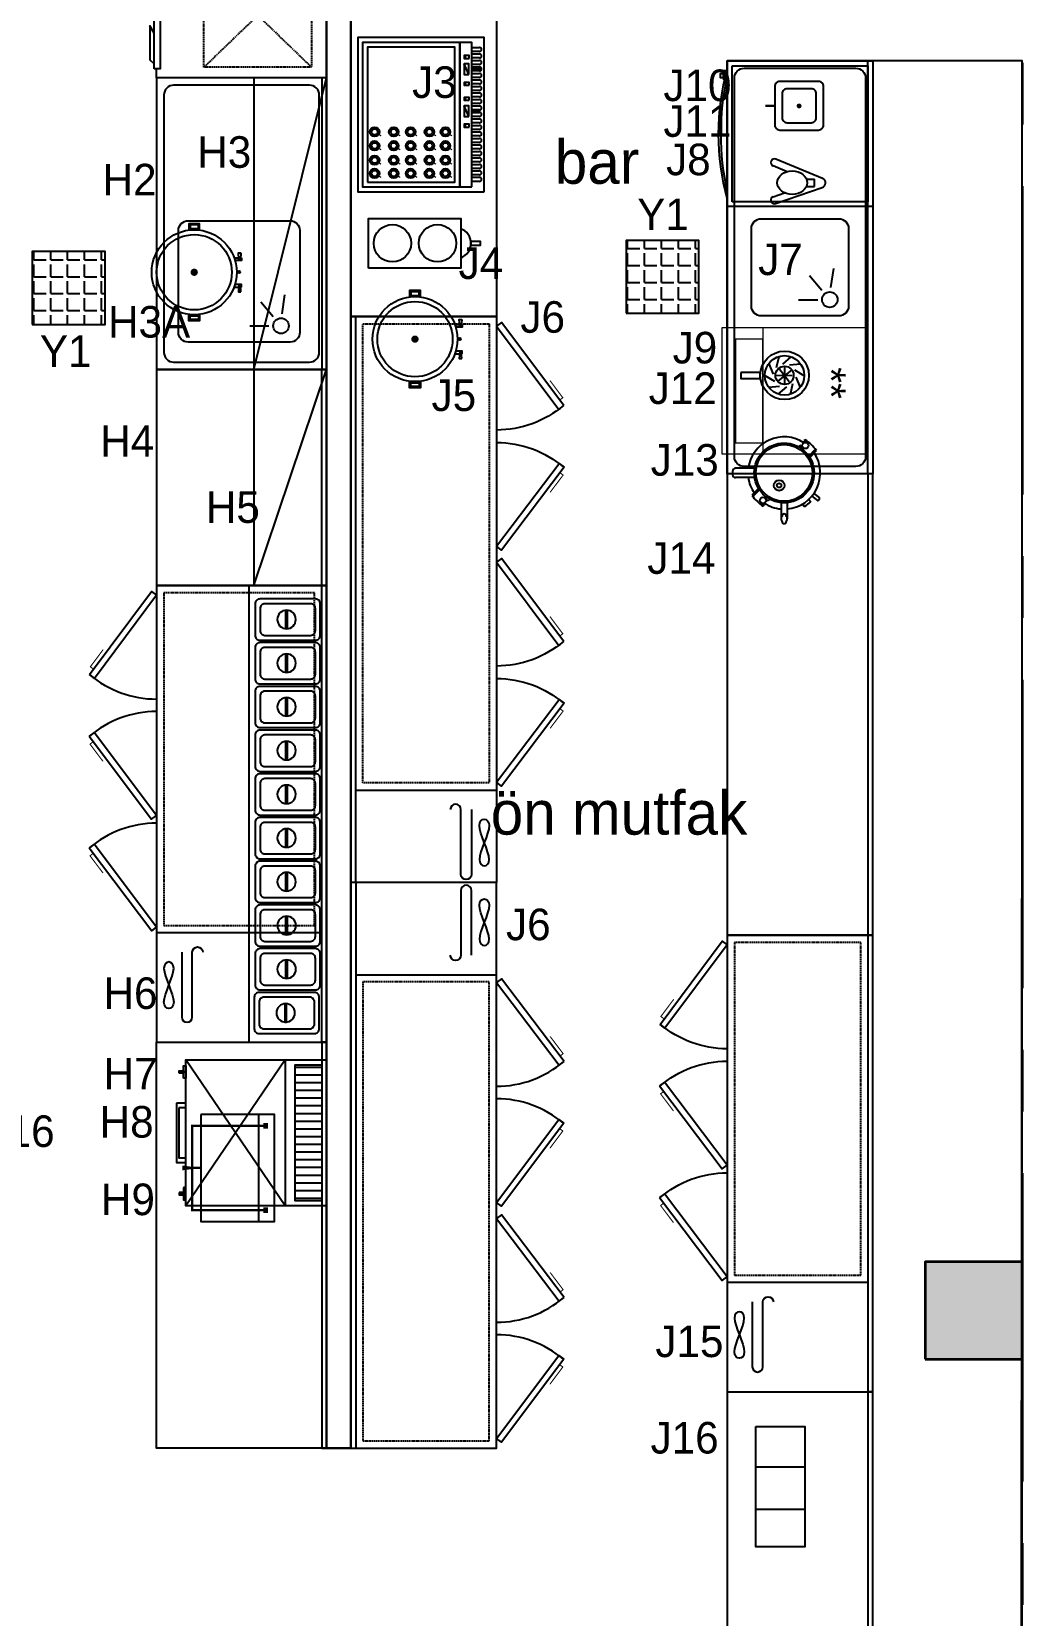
# Model space of a CAD drawing. Header units: millimetres. Extents: x -2729 to 15248, y -12439 to 5292.
# Drawn here: x 3600 to 4008, y -7882 to -7230 of the extents above; entities that cross this region are included whole.
import ezdxf

# ---------------------------------------------------------------- set-up
doc = ezdxf.new("R2010")
doc.units = ezdxf.units.MM
doc.linetypes.add('CENTER', pattern=[50.8, 31.75, -6.35, 6.35, -6.35])
doc.linetypes.add('DASHED', pattern=[0.75, 0.5, -0.25])
for name, color, linetype in [('002 Çizgi', 7, 'Continuous'), ('CIHAZ', 2, 'Continuous'), ('Kıtc-002 Çizgi', 7, 'Continuous'), ('S2000-002 Çizgi', 7, 'Continuous')]:
    doc.layers.add(name, color=color, linetype=linetype)
doc.layers.add('DUVAR', color=7, linetype='Continuous', lineweight=30)
doc.layers.add('kolon_Ном_пера__60', color=7, linetype='Continuous', lineweight=35)
doc.styles.get("Standard").update_dxf_attribs({"font": 'arial.ttf'})
doc.styles.add('TAKSİM', font='GOTHIC.TTF', dxfattribs={"height": 20})

# ---------------------------------------------------------------- blocks, each defined once
blk = doc.blocks.new('A$C5B5611F4')
at = {"layer": 'CIHAZ', "color": 1}
for p, q in [((14.73, 68.47), (14.73, 47.92)), ((24.09, 58.19), (3.98, 58.19))]:
    blk.add_line(p, q, dxfattribs=at)
at = {"layer": 'CIHAZ', "color": 5, "linetype": 'DASHED'}
for p, q in [((19.82, 66.66), (62.62, 22.28)), ((62.62, 66.66), (19.82, 22.28))]:
    blk.add_line(p, q, dxfattribs=at)
at = {"layer": 'CIHAZ', "color": 5}
for points in [[(63.2, 1.82), (10.36, 1.82), (10.36, 4.32), (63.2, 4.32)], [(61.2, 1.82), (48.6, 1.82), (45.6, 0), (59.6, 0)]]:
    blk.add_lwpolyline(points, close=True, dxfattribs=at)
at = {"layer": 'CIHAZ', "color": 1}
blk.add_circle((14.73, 58.19), 7.76, dxfattribs=at)
at = {"layer": 'S2000-002 Çizgi', "linetype": 'DASHED'}
for p, q in [((19.82, 66.66), (62.62, 66.66)), ((62.62, 66.66), (62.62, 22.28)), ((19.82, 22.28), (19.82, 48.05)), ((62.62, 22.28), (19.82, 22.28))]:
    blk.add_line(p, q, dxfattribs=at)
at = {"layer": 'S2000-002 Çizgi'}
blk.add_lwpolyline([(10.36, 2.81), (0, 2.81), (0, 72.81), (67, 72.81), (67, 2.81), (63.2, 2.81)], dxfattribs=at)
at = {"layer": 'S2000-002 Çizgi', "linetype": 'DASHED'}
for centre, radius, start, end in [((11.6, 71.22), 9.4, 291.20794, 330.95663), ((11, 43.02), 10.16, 29.6907, 66.77515)]:
    blk.add_arc(centre, radius, start, end, dxfattribs=at)
blk = doc.blocks.new('A$C01E77913')
at = {"layer": 'S2000-002 Çizgi'}
for points in [[(2, 26.8), (15, 26.8, -0.414214), (17, 24.8), (17, 2, -0.414214), (15, 0), (2, 0, -0.414214), (0, 2), (0, 24.8, -0.414214)], [(4, 24.8), (13, 24.8, -0.414214), (15, 22.8), (15, 4, -0.414214), (13, 2), (4, 2, -0.414214), (2, 4), (2, 22.8, -0.414214)]]:
    blk.add_lwpolyline(points, format="xyb", close=True, dxfattribs=at)
blk.add_lwpolyline([(4.71, 14.27), (12.21, 14.27), (12.21, 13.52), (4.71, 13.52)], close=True, dxfattribs=at)
blk.add_circle((8.46, 13.87), 3.82, dxfattribs=at)
blk = doc.blocks.new('188-70-M')
at = {"layer": '002 Çizgi', "color": 7}
blk.add_line((47.58, -126.01), (47.58, 61.99), dxfattribs=at)
for points in [[(-48.08, 25.3), (-22.47, 59.53), (-20.42, 57.99), (-46.03, 23.76)], [(-20.42, -126.01), (49.58, -126.01), (49.58, 61.99), (-20.42, 61.99)], [(17.58, 61.99), (17.58, -126.02), (49.58, -126.02), (49.58, 61.99)], [(-48.23, -0.07), (-22.46, -34.18), (-20.42, -32.64), (-46.19, 1.48)], [(-48.23, -46.05), (-22.46, -80.16), (-20.42, -78.61), (-46.19, -44.5)], [(-17.39, -109.57), (-17.22, -108.11), (-16.77, -106.41), (-16.12, -104.55), (-15.39, -102.6), (-14.65, -100.65), (-14.01, -98.79), (-13.56, -97.09), (-13.39, -95.63), (-13.56, -94.48), (-14.01, -93.67), (-14.65, -93.18), (-15.39, -93.01), (-16.12, -93.18), (-16.77, -93.67), (-17.22, -94.48), (-17.39, -95.63), (-17.22, -97.09), (-16.77, -98.79), (-16.12, -100.65), (-15.39, -102.6), (-14.65, -104.55), (-14.01, -106.41), (-13.56, -108.11), (-13.39, -109.57), (-13.56, -110.72), (-14.01, -111.53), (-14.65, -112.02), (-15.39, -112.19), (-16.12, -112.02), (-16.77, -111.53), (-17.22, -110.72)]]:
    blk.add_lwpolyline(points, close=True, dxfattribs=at)
at = {"layer": '002 Çizgi', "color": 7, "linetype": 'DASHED'}
blk.add_lwpolyline([(44.58, -78.01), (44.58, 58.99), (-17.42, 58.99), (-17.42, -78.01)], close=True, dxfattribs=at)
at = {"layer": '002 Çizgi', "color": 7, "const_width": 0.428}
for points in [[(-46.4, 27.55), (-47.72, 28.54), (-43.49, 34.19), (-42.41, 35.64)], [(-46.54, -2.32), (-47.86, -3.31), (-43.6, -8.95), (-42.51, -10.39)], [(-46.54, -48.29), (-47.86, -49.29), (-43.6, -54.92), (-42.51, -56.37)]]:
    blk.add_lwpolyline(points, dxfattribs=at)
at = {"layer": '002 Çizgi', "color": 7}
blk.add_lwpolyline([(47.58, -81.01), (-20.42, -81.01)], dxfattribs=at)
for points in [[(-10.08, -89.01), (-10.08, -115.68, 1), (-5.74, -115.68)], [(-5.74, -115.68), (-5.74, -89.01, -1), (-1.39, -89.01)]]:
    blk.add_lwpolyline(points, format="xyb", dxfattribs=at)
for centre, start, end in [((-20.42, 57.99), 229.75503, 270), ((-20.42, -32.64), 90, 130.50921), ((-20.42, -78.61), 90, 130.50921)]:
    blk.add_arc(centre, 42.75, start, end, dxfattribs=at)
at = {"layer": '002 Çizgi', "color": 7, "xscale": -1, "rotation": 90}
for p in [(46.98, 56.48), (46.98, 38.48), (46.98, 20.48), (46.98, 2.48), (46.98, -15.52), (46.98, -33.52), (46.98, -51.52), (46.98, -69.52), (46.98, -87.52), (46.59, -105.52)]:
    blk.add_blockref('A$C01E77913', p, dxfattribs=at)
blk = doc.blocks.new('A$C6C8705A0')
at = {"layer": 'S2000-002 Çizgi'}
for p, q in [((47.94, 21.63), (42.93, 27.73)), ((47.94, 21.63), (42.93, 27.73)), ((51.75, 22.86), (52.86, 30.68)), ((51.75, 22.86), (52.86, 30.68)), ((46.27, 17.73), (38.38, 17.73)), ((46.27, 17.73), (38.38, 17.73))]:
    blk.add_line(p, q, dxfattribs=at)
for points in [[(0, 120), (0, 0), (70, 0), (70, 120)], [(0, 120), (0, 0), (70, 0), (70, 120)], [(68, 120), (68, 0), (70, 0), (70, 120)], [(68, 120), (68, 0), (70, 0), (70, 120)]]:
    blk.add_lwpolyline(points, close=True, dxfattribs=at)
for points in [[(3, 113), (3, 7, 0.414214), (7, 3), (63, 3, 0.414214), (67, 7), (67, 113, 0.414214), (63, 117), (7, 117, 0.414214)], [(3, 113), (3, 7, 0.414214), (7, 3), (63, 3, 0.414214), (67, 7), (67, 113, 0.414214), (63, 117), (7, 117, 0.414214)], [(8.98, 15.21), (8.98, 57.21, -0.414214), (12.98, 61.21), (54.98, 61.21, -0.414214), (58.98, 57.21), (58.98, 15.21, -0.414214), (54.98, 11.21), (12.98, 11.21, -0.414214)], [(8.98, 15.21), (8.98, 57.21, -0.414214), (12.98, 61.21), (54.98, 61.21, -0.414214), (58.98, 57.21), (58.98, 15.21, -0.414214), (54.98, 11.21), (12.98, 11.21, -0.414214)]]:
    blk.add_lwpolyline(points, format="xyb", close=True, dxfattribs=at)
blk.add_circle((51.24, 17.92), 3.19, dxfattribs=at)
blk.add_circle((51.24, 17.92), 3.19, dxfattribs=at)
blk = doc.blocks.new('A$C552B0E51')
at = {"layer": 'Kıtc-002 Çizgi'}
h = blk.add_hatch(dxfattribs=at)
h.set_pattern_fill('ANSI31', color=256, angle=45, style=0)
h.set_pattern_definition([(90, (-2780.067, -8355.0508), (-3.175, 7e-16), [])])
h.paths.add_polyline_path([(58, 48.81), (58, 59.81), (2, 59.81), (2, 48.81)])
for p, q in [((60, 44.81), (0, 3.81)), ((0, 44.81), (60, 3.81))]:
    blk.add_line(p, q, dxfattribs=at)
for points in [[(0, 61.81), (60, 61.81), (60, 3.81), (0, 3.81)], [(2, 59.81), (58, 59.81), (58, 48.81), (2, 48.81)], [(0, 44.81), (60, 44.81), (60, 3.81), (0, 3.81)], [(7.47, 2.81), (2.47, 2.81), (2.47, 3.81), (7.47, 3.81)], [(5.47, 1.14), (4.47, 1.14), (4.47, 2.81), (5.47, 2.81)], [(17.75, 0), (42.25, 0), (42.25, 3.81), (17.75, 3.81)], [(19.75, 1), (40.25, 1), (40.25, 3.81), (19.75, 3.81)], [(52.53, 2.81), (57.53, 2.81), (57.53, 3.81), (52.53, 3.81)], [(54.53, 1.14), (55.53, 1.14), (55.53, 2.81), (54.53, 2.81)]]:
    blk.add_lwpolyline(points, close=True, dxfattribs=at)
for points in [[(4.97, 2.81), (4.97, 1.14)], [(55.03, 2.81), (55.03, 1.14)]]:
    blk.add_lwpolyline(points, dxfattribs=at)
blk = doc.blocks.new('A$C664B4501')
at = {"layer": 'S2000-002 Çizgi'}
for p, q in [((31.04, 6.26), (35.37, 8.18)), ((48.29, 6.26), (52.62, 8.18))]:
    blk.add_line(p, q, dxfattribs=at)
for points in [[(0, 0), (63.5, 0), (63.5, 52), (0, 52)], [(2, 10), (61.5, 10), (61.5, 50), (2, 50)], [(4, 48), (4, 12), (59.5, 12), (59.5, 48)], [(2, 5), (61.5, 5), (61.5, 10), (2, 10)], [(26.58, 6.14), (27.76, 6.14), (27.76, 8.24), (26.58, 8.24)], [(31.04, 6.26), (35.37, 6.26), (35.37, 8.18), (31.04, 8.18)], [(37.66, 6.14), (38.83, 6.14), (38.83, 8.24), (37.66, 8.24)], [(43.83, 6.14), (45.01, 6.14), (45.01, 8.24), (43.83, 8.24)], [(48.29, 6.26), (52.62, 6.26), (52.62, 8.18), (48.29, 8.18)], [(54.91, 6.14), (56.08, 6.14), (56.08, 8.24), (54.91, 8.24)]]:
    blk.add_lwpolyline(points, close=True, dxfattribs=at)
for points, const_width in [([(6.48, 43.33), (5.89, 42.38)], 0.5), ([(11.92, 43.33), (11.34, 42.38)], 0.5), ([(17.86, 43.33), (17.28, 42.38)], 0.5), ([(23.59, 43.33), (23.01, 42.38)], 0.5), ([(6.48, 35.43), (5.89, 34.49)], 0.5), ([(11.92, 35.43), (11.34, 34.49)], 0.5), ([(17.86, 35.43), (17.28, 34.49)], 0.5), ([(23.59, 35.43), (23.01, 34.49)], 0.5), ([(6.48, 28.51), (5.89, 27.56)], 0.5), ([(11.92, 28.51), (11.34, 27.56)], 0.5), ([(17.86, 28.51), (17.28, 27.56)], 0.5), ([(23.59, 28.51), (23.01, 27.56)], 0.5), ([(6.48, 20.73), (5.89, 19.78)], 0.5), ([(11.92, 20.73), (11.34, 19.78)], 0.5), ([(17.86, 20.73), (17.28, 19.78)], 0.5), ([(23.59, 20.73), (23.01, 19.78)], 0.5), ([(6.48, 14.14), (5.89, 13.19)], 0.5), ([(11.92, 14.14), (11.34, 13.19)], 0.5), ([(17.86, 14.14), (17.28, 13.19)], 0.5), ([(23.59, 14.14), (23.01, 13.19)], 0.5), ([(26.58, 7.5), (27.76, 7.5)], 0.5), ([(37.66, 7.5), (38.83, 7.5)], 0.5), ([(43.83, 7.5), (45.01, 7.5)], 0.5), ([(54.91, 7.5), (56.08, 7.5)], 0.5), ([(33.23, 5), (33.23, 1.5)], 1), ([(50.48, 5), (50.48, 1.5)], 1)]:
    blk.add_lwpolyline(points, dxfattribs=dict(at, const_width=const_width))
for points in [[(4.26, 1.85), (4.26, 5)], [(5.93, 5), (5.93, 1.85)], [(6.93, 1.85), (6.93, 5)], [(8.61, 5), (8.61, 1.85)], [(9.61, 1.85), (9.61, 5)], [(11.28, 5), (11.28, 1.85)], [(12.28, 1.85), (12.28, 5)], [(13.96, 5), (13.96, 1.85)], [(14.96, 1.85), (14.96, 5)], [(16.63, 5), (16.63, 1.85)], [(17.63, 1.85), (17.63, 5)], [(19.31, 5), (19.31, 1.85)], [(20.31, 1.85), (20.31, 5)], [(21.98, 5), (21.98, 1.85)], [(22.98, 1.85), (22.98, 5)], [(24.66, 5), (24.66, 1.85)], [(25.66, 1.85), (25.66, 5)], [(27.33, 5), (27.33, 1.85)], [(28.33, 1.85), (28.33, 5)], [(30.01, 5), (30.01, 1.85)], [(31.01, 1.85), (31.01, 5)], [(32.68, 5), (32.68, 1.85)], [(33.68, 1.85), (33.68, 5)], [(35.36, 5), (35.36, 1.85)], [(36.36, 1.85), (36.36, 5)], [(38.03, 5), (38.03, 1.85)], [(39.03, 1.85), (39.03, 5)], [(40.71, 5), (40.71, 1.85)], [(41.71, 1.85), (41.71, 5)], [(43.38, 5), (43.38, 1.85)], [(44.38, 1.85), (44.38, 5)], [(46.06, 5), (46.06, 1.85)], [(47.06, 1.85), (47.06, 5)], [(48.73, 5), (48.73, 1.85)], [(49.73, 1.85), (49.73, 5)], [(51.4, 5), (51.4, 1.85)], [(52.4, 1.85), (52.4, 5)], [(54.08, 5), (54.08, 1.85)], [(55.08, 1.85), (55.08, 5)], [(56.75, 5), (56.75, 1.85)], [(57.75, 1.85), (57.75, 5)], [(59.43, 5), (59.43, 1.85)]]:
    blk.add_lwpolyline(points, dxfattribs=at)
for centre, radius in [((7.54, 45.07), 1.98), ((7.54, 45.07), 1.24), ((12.99, 45.07), 1.98), ((12.99, 45.07), 1.24), ((18.93, 45.07), 1.98), ((18.93, 45.07), 1.24), ((24.66, 45.07), 1.98), ((24.66, 45.07), 1.24), ((7.54, 37.17), 1.98), ((12.99, 37.17), 1.98), ((18.93, 37.17), 1.98), ((24.66, 37.17), 1.98), ((7.54, 37.17), 1.24), ((12.99, 37.17), 1.24), ((18.93, 37.17), 1.24), ((24.66, 37.17), 1.24), ((7.54, 30.25), 1.98), ((7.54, 30.25), 1.24), ((12.99, 30.25), 1.98), ((12.99, 30.25), 1.24), ((18.93, 30.25), 1.98), ((18.93, 30.25), 1.24), ((24.66, 30.25), 1.98), ((24.66, 30.25), 1.24), ((7.54, 22.47), 1.98), ((7.54, 22.47), 1.24), ((12.99, 22.47), 1.98), ((12.99, 22.47), 1.24), ((18.93, 22.47), 1.98), ((18.93, 22.47), 1.24), ((24.66, 22.47), 1.98), ((24.66, 22.47), 1.24), ((7.54, 15.88), 1.98), ((7.54, 15.88), 1.24), ((12.99, 15.88), 1.98), ((12.99, 15.88), 1.24), ((18.93, 15.88), 1.98), ((18.93, 15.88), 1.24), ((24.66, 15.88), 1.98), ((24.66, 15.88), 1.24)]:
    blk.add_circle(centre, radius, dxfattribs=at)
for centre in [(5.1, 1.85), (7.77, 1.85), (10.45, 1.85), (13.12, 1.85), (15.8, 1.85), (18.47, 1.85), (21.14, 1.85), (23.82, 1.85), (26.49, 1.85), (29.17, 1.85), (31.84, 1.85), (34.52, 1.85), (37.19, 1.85), (39.87, 1.85), (42.54, 1.85), (45.22, 1.85), (47.89, 1.85), (50.57, 1.85), (53.24, 1.85), (55.92, 1.85), (58.59, 1.85)]:
    blk.add_arc(centre, 0.837, 180, 0, dxfattribs=at)
blk = doc.blocks.new('A$C6F4067D4')
at = {"layer": 'S2000-002 Çizgi'}
blk.add_line((2, 233), (2, 0), dxfattribs=at)
for points in [[(60, 233), (0, 233), (0, 0), (60, 0)], [(56.97, 223.56), (56.8, 222.1), (56.35, 220.4), (55.71, 218.54), (54.97, 216.59), (54.24, 214.64), (53.6, 212.78), (53.14, 211.07), (52.97, 209.62), (53.14, 208.47), (53.6, 207.66), (54.24, 207.17), (54.97, 207), (55.71, 207.17), (56.35, 207.66), (56.8, 208.47), (56.97, 209.62), (56.8, 211.07), (56.35, 212.78), (55.71, 214.64), (54.97, 216.59), (54.24, 218.54), (53.6, 220.4), (53.14, 222.1), (52.97, 223.56), (53.14, 224.7), (53.6, 225.52), (54.24, 226.01), (54.97, 226.17), (55.71, 226.01), (56.35, 225.52), (56.8, 224.7)], [(87.82, 159.23), (62.05, 193.34), (60, 191.8), (85.77, 157.69)], [(87.67, 133.87), (62.05, 99.64), (60, 101.17), (85.61, 135.4)], [(87.82, 62.06), (62.05, 96.17), (60, 94.62), (85.77, 60.51)], [(87.67, 36.69), (62.05, 2.46), (60, 4), (85.61, 38.23)]]:
    blk.add_lwpolyline(points, close=True, dxfattribs=at)
for points in [[(45.32, 229.67), (45.32, 203, -1), (40.97, 203)], [(49.66, 203), (49.66, 229.67, 1), (45.32, 229.67)]]:
    blk.add_lwpolyline(points, format="xyb", dxfattribs=at)
blk.add_lwpolyline([(2, 195), (60, 195)], dxfattribs=at)
at = {"layer": 'S2000-002 Çizgi', "linetype": 'DASHED'}
blk.add_lwpolyline([(5, 192), (5, 3), (57, 3), (57, 192)], close=True, dxfattribs=at)
at = {"layer": 'S2000-002 Çizgi', "const_width": 0.428}
for points in [[(86.12, 161.48), (87.44, 162.47), (83.18, 168.11), (82.09, 169.55)], [(85.98, 131.61), (87.3, 130.62), (83.07, 124.97), (81.99, 123.52)], [(86.12, 64.3), (87.44, 65.3), (83.18, 70.93), (82.09, 72.38)], [(85.98, 34.44), (87.3, 33.45), (83.07, 27.79), (81.99, 26.35)]]:
    blk.add_lwpolyline(points, dxfattribs=at)
at = {"layer": 'S2000-002 Çizgi'}
for centre, start, end in [((60, 191.8), 270, 310.50921), ((60, 101.17), 49.75503, 90), ((60, 94.62), 270, 310.50921), ((60, 4), 49.75503, 90)]:
    blk.add_arc(centre, 42.75, start, end, dxfattribs=at)
blk = doc.blocks.new('A$C67BA2794')
at = {"layer": 'S2000-002 Çizgi'}
blk.add_lwpolyline([(0, 7.57), (44, 7.57), (44, 38.03), (0, 38.03)], close=True, dxfattribs=at)
for points, const_width in [([(3.46, 34.35), (5.8, 34.35)], 2), ([(4.63, 34.03), (4.63, 4.11), (22, 4.11)], 1), ([(39.37, 34.03), (39.37, 4.11), (22, 4.11)], 1), ([(40.54, 34.35), (38.2, 34.35)], 2)]:
    blk.add_lwpolyline(points, dxfattribs=dict(at, const_width=const_width))
blk.add_lwpolyline([(44, 31.48), (0, 31.48)], dxfattribs=at)
blk.add_lwpolyline([(21.94, 7.48, 1, 1, 0), (21.94, 3.72, 1, 2, 0), (21.94, 0, 2, 2, 0)], format="xyseb", dxfattribs=at)
blk = doc.blocks.new('A$C199769C9')
at = {"layer": 'S2000-002 Çizgi'}
for points in [[(2.48, 17.25), (0, 17.25), (0, 21.67), (2.48, 21.67)], [(1.98, 17.75), (0.5, 17.75), (0.5, 21.17), (1.98, 21.17)], [(37.48, 17.25), (39.96, 17.25), (39.96, 21.67), (37.48, 21.67)], [(37.98, 17.75), (39.46, 17.75), (39.46, 21.17), (37.98, 21.17)], [(11.95, 0.2), (14.61, 0.41), (14.61, 1.04), (11.95, 1.25)], [(28.01, 0.2), (25.35, 0.41), (25.35, 1.04), (28.01, 1.25)]]:
    blk.add_lwpolyline(points, close=True, dxfattribs=at)
at = {"layer": 'S2000-002 Çizgi', "const_width": 1.5}
blk.add_lwpolyline([(19.23, 19.46, 1), (20.73, 19.46, 1)], format="xyb", close=True, dxfattribs=at)
at = {"layer": 'S2000-002 Çizgi'}
for points in [[(13.88, 3.06), (13.88, 1.09)], [(13.88, 0), (14.97, 0), (14.97, 2.69)], [(13.88, 0.35), (13.88, 0)], [(20.03, 1.45), (20.03, 1.96)], [(25.96, 0), (24.87, 0), (24.87, 2.66)], [(25.96, 3.01), (25.96, 1.08)], [(25.96, 0.36), (25.96, 0)]]:
    blk.add_lwpolyline(points, dxfattribs=at)
for centre, radius in [((19.98, 19.46), 17.5), ((19.98, 19.46), 15.5), ((20.09, 0.98), 0.469)]:
    blk.add_circle(centre, radius, dxfattribs=at)
blk = doc.blocks.new('A$C3DDB3116')
at = {"layer": 'S2000-002 Çizgi'}
blk.add_lwpolyline([(0, 45.94), (20.5, 45.94), (20.5, 7.94), (0, 7.94), (0, 45.94)], dxfattribs=at)
blk.add_lwpolyline([(9.32, 3.72), (11.18, 3.72), (11.18, 0), (9.32, 0)], close=True, dxfattribs=at)
for centre in [(10.25, 36.07), (10.25, 17.5)]:
    blk.add_circle(centre, 7.7, dxfattribs=at)
blk.add_arc((10.25, 10.08), 6.37, 199.63449, 340.36551, dxfattribs=at)
blk = doc.blocks.new('A$C47F05373')
at = {"layer": 'S2000-002 Çizgi'}
blk.add_line((0, 85.82), (188, 85.82), dxfattribs=at)
for points in [[(0, 27.82), (0, 87.82), (188, 87.82), (188, 27.82)], [(16.44, 30.84), (17.9, 31.01), (19.6, 31.47), (21.46, 32.11), (23.41, 32.84), (25.36, 33.58), (27.22, 34.22), (28.93, 34.67), (30.38, 34.85), (31.53, 34.67), (32.34, 34.22), (32.83, 33.58), (33, 32.84), (32.83, 32.11), (32.34, 31.47), (31.53, 31.01), (30.38, 30.84), (28.93, 31.01), (27.22, 31.47), (25.36, 32.11), (23.41, 32.84), (21.46, 33.58), (19.6, 34.22), (17.9, 34.67), (16.44, 34.85), (15.3, 34.67), (14.48, 34.22), (13.99, 33.58), (13.83, 32.84), (13.99, 32.11), (14.48, 31.47), (15.3, 31.01)], [(79.96, 0), (45.85, 25.77), (47.4, 27.82), (81.51, 2.05)], [(125.94, 0), (91.83, 25.77), (93.38, 27.82), (127.49, 2.05)], [(151.31, 0.15), (185.54, 25.76), (184, 27.82), (149.77, 2.2)]]:
    blk.add_lwpolyline(points, close=True, dxfattribs=at)
blk.add_lwpolyline([(45, 85.82), (45, 27.82)], dxfattribs=at)
at = {"layer": 'S2000-002 Çizgi', "linetype": 'DASHED'}
blk.add_lwpolyline([(48, 82.82), (185, 82.82), (185, 30.82), (48, 30.82)], close=True, dxfattribs=at)
at = {"layer": 'S2000-002 Çizgi'}
for points in [[(10.33, 42.5), (37, 42.5, 1), (37, 46.84)], [(37, 38.15), (10.33, 38.15, -1), (10.33, 42.5)]]:
    blk.add_lwpolyline(points, format="xyb", dxfattribs=at)
at = {"layer": 'S2000-002 Çizgi', "const_width": 0.428}
for points in [[(77.72, 1.7), (76.72, 0.38), (71.09, 4.63), (69.64, 5.72)], [(123.7, 1.7), (122.7, 0.38), (117.07, 4.63), (115.62, 5.72)], [(153.56, 1.84), (154.55, 0.51), (160.21, 4.74), (161.65, 5.83)]]:
    blk.add_lwpolyline(points, dxfattribs=at)
at = {"layer": 'S2000-002 Çizgi'}
for centre, start, end in [((47.4, 27.82), 319.49079, 0), ((93.38, 27.82), 319.49079, 0), ((184, 27.82), 180, 220.24497)]:
    blk.add_arc(centre, 42.75, start, end, dxfattribs=at)
blk = doc.blocks.new('A$C14D126DE')
at = {"layer": 'S2000-002 Çizgi'}
for points in [[(3.67, 0), (3.67, 60), (63.67, 60), (63.67, 0)], [(2.21, 53.17), (2.21, 54.63), (0.75, 54.63), (0.75, 53.17)]]:
    blk.add_lwpolyline(points, close=True, dxfattribs=at)
for points in [[(3.32, 55.85), (2.21, 55.85), (2.21, 52.2)], [(3.18, 52.2), (3.67, 52.2), (3.67, 55.85)]]:
    blk.add_lwpolyline(points, dxfattribs=at)
at = {"layer": 'S2000-002 Çizgi', "linetype": 'DASHED', "ltscale": 0.5}
blk.add_lwpolyline([(5.67, 2), (5.67, 58), (61.67, 58), (61.67, 2)], close=True, dxfattribs=at)
at = {"layer": 'S2000-002 Çizgi'}
for centre, radius, start, end in [((100.61, 29.9), 100.61, 164.49408, 195.50592), ((109.49, 29.9), 108.49, 167.28187, 192.71813)]:
    blk.add_arc(centre, radius, start, end, dxfattribs=at)
blk = doc.blocks.new('A$C0D0247C1')
at = {"layer": 'S2000-002 Çizgi'}
for points in [[(2, 0), (18, 0, 0.414214), (20, 2), (20, 18, 0.414214), (18, 20), (2, 20, 0.414214), (0, 18), (0, 2, 0.414214)], [(5, 3), (15, 3, 0.414214), (17, 5), (17, 15, 0.414214), (15, 17), (5, 17, 0.414214), (3, 15), (3, 5, 0.414214)]]:
    blk.add_lwpolyline(points, format="xyb", close=True, dxfattribs=at)
at = {"layer": 'S2000-002 Çizgi', "const_width": 1}
blk.add_lwpolyline([(9.53, 10.08, 1), (10.53, 10.08, 1)], format="xyb", close=True, dxfattribs=at)
blk.add_lwpolyline([(20, 10), (23.95, 10)], dxfattribs=at)
blk = doc.blocks.new('A$C2B7B2AEF')
at = {"layer": 'S2000-002 Çizgi'}
for p, q in [((7.9, 31.47), (5.08, 34.17)), ((8.46, 31.82), (5.61, 34.55)), ((23.37, 33.48), (25.12, 35.78)), ((24.38, 32.7), (26.14, 35)), ((26.08, 35.45), (25.57, 35.84)), ((1.55, 29.58), (1.18, 29.93)), ((2.47, 30.71), (1.55, 29.58)), ((4.41, 29.07), (3.39, 27.82)), ((4.03, 27.2), (3.39, 27.82)), ((25.71, 31.44), (26.74, 32.22)), ((27.63, 28.89), (28.66, 29.66)), ((27.09, 22.56), (33.71, 22.56)), ((27.09, 20), (33.71, 20)), ((25.27, 13.5), (26.29, 14.75)), ((25.64, 15.37), (26.29, 14.75)), ((12.92, 9.11), (12.92, 1.28)), ((16.76, 9.11), (16.76, 1.28)), ((21.22, 10.74), (24.06, 8.02)), ((21.77, 11.1), (24.59, 8.4)), ((27.21, 11.86), (28.13, 12.99)), ((28.13, 12.99), (28.49, 12.64)), ((14.2, 0), (15.48, 0))]:
    blk.add_line(p, q, dxfattribs=at)
for centre, radius in [((14.84, 21.28), 12.32), ((14.84, 21.28), 11.68), ((3.55, 30.01), 1.28), ((19.97, 19.22), 2.18), ((19.97, 19.22), 0.896), ((26.13, 12.56), 1.28)]:
    blk.add_circle(centre, radius, dxfattribs=at)
for centre, radius, start, end in [((14.84, 21.28), 16.16, 124.81827, 147.66064), ((14.84, 21.28), 14.88, 4.93477, 123.82077), ((25.38, 35.58), 0.32, 52.56997, 142.56997), ((25.89, 35.19), 0.32, 322.56997, 52.56997), ((14.84, 21.28), 14.88, 146.72763, 262.58633), ((14.84, 21.28), 16.16, 31.21037, 42.57469), ((14.84, 21.28), 14.88, 326.72763, 355.06523), ((32.34, 21.28), 0.64, 129.41842, 230.58158), ((34.23, 18.98), 3.62, 98.2247, 129.41842), ((34.23, 23.58), 3.62, 230.58158, 261.7753), ((33.19, 18.98), 3.62, 50.58158, 81.7753), ((33.19, 23.58), 3.62, 278.2247, 309.41842), ((35.08, 21.28), 0.64, 309.41842, 50.58158), ((14.84, 21.28), 14.88, 277.41367, 303.82077), ((14.84, 21.28), 16.16, 304.81827, 327.66064), ((14.2, 1.28), 1.28, 180, 270), ((15.48, 1.28), 1.28, 270, 0)]:
    blk.add_arc(centre, radius, start, end, dxfattribs=at)
blk = doc.blocks.new('A$C4AF1199D')
at = {"layer": 'S2000-002 Çizgi'}
for points in [[(10.19, 26.12), (7.81, 22.18)], [(2.4, 20.6), (5.42, 17.12)], [(5.4, 24.63), (5.79, 20.04)], [(12.59, 19.94), (7.13, 15.7)], [(7.66, 20.97), (12.41, 15.17)], [(10.18, 21.16), (10, 14.25)], [(14.95, 24.51), (10.7, 22.72)], [(17.85, 20.42), (13.36, 21.46)], [(2.34, 15.58), (6.83, 14.54)], [(5.24, 11.49), (9.49, 13.28)], [(6.25, 18), (13.75, 18)], [(10, 9.88), (12.38, 13.82)], [(14.79, 11.37), (14.4, 15.96)], [(17.79, 15.4), (14.77, 18.88)]]:
    blk.add_lwpolyline(points, dxfattribs=at)
blk.add_lwpolyline([(8.75, 0), (11.25, 0), (11.25, 8), (8.75, 8)], close=True, dxfattribs=at)
for radius in [10, 8.12, 3.75]:
    blk.add_circle((10, 18), radius, dxfattribs=at)
blk = doc.blocks.new('A$C7D36761A')
at = {"layer": 'S2000-002 Çizgi'}
for points in [[(0, 20.47), (6.62, 1.21, 0.691141), (10.36, 1.1), (18.29, 20.3)], [(2.84, 21.45), (4.45, 16.75, 0.691141)]]:
    blk.add_lwpolyline(points, format="xyb", dxfattribs=at)
for points in [[(13.14, 15.69), (15.51, 21.45)], [(7.07, 7.73), (7.07, 4.38)], [(10.07, 7.71), (10.07, 4.38)], [(7.07, 4.38), (10.07, 4.38)]]:
    blk.add_lwpolyline(points, dxfattribs=at)
for centre, start, end in [((1.42, 20.96), 18.97681, 198.97681), ((16.9, 20.88), 337.5765, 157.5765)]:
    blk.add_arc(centre, 1.5, start, end, dxfattribs=at)
blk.add_ellipse((8.6, 13.59), major_axis=(0, -6.18), ratio=0.781319, dxfattribs=at)
blk = doc.blocks.new('A$C34155D76')
at = {"layer": 'Kıtc-002 Çizgi', "lineweight": 13}
for points in [[(0, 51.92), (0, 0), (60, 0), (60, 51.92)], [(5.64, 47.33), (5.64, 4.59), (16.91, 4.59), (16.91, 47.33)]]:
    blk.add_lwpolyline(points, close=True, dxfattribs=at)
blk.add_lwpolyline([(16.91, 51.92), (16.91, 0)], dxfattribs=at)
blk.add_text('**', height=12, rotation=270, dxfattribs=at).set_placement((39.01, 35.73))

msp = doc.modelspace()

# ---------------------------------------------------------------- hatches: boundary and pattern name
h = msp.add_hatch()
h.set_pattern_fill('ANGLE', color=256)
h.set_pattern_definition([(0, (-4313.305, -10057.26), (0, 6.985), [5.08, -1.905]), (90, (-4313.305, -10057.26), (-6.985, 4e-16), [5.08, -1.905])])
h.paths.add_polyline_path([(3874.551, -7315.779), (3844.551, -7315.779), (3844.551, -7345.779), (3874.551, -7345.779)])
h = msp.add_hatch()
h.set_pattern_fill('ANGLE', color=256)
h.set_pattern_definition([(0, (-4557.889, -10061.8524), (0, 6.985), [5.08, -1.905]), (90, (-4557.889, -10061.8524), (-6.985, 4e-16), [5.08, -1.905])])
h.paths.add_polyline_path([(3629.967, -7320.372), (3599.967, -7320.372), (3599.967, -7350.372), (3629.967, -7350.372)])
msp.add_hatch(color=7).paths.add_polyline_path([(3967.767, -7776.377), (4007.767, -7776.377), (4007.767, -7736.377), (3967.767, -7736.377)])

# ---------------------------------------------------------------- linework, layer by layer
at = {"color": 183, "linetype": 'CENTER', "lineweight": 30, "ltscale": 4}
msp.add_line((4007.804, -9046.038), (4007.804, -5866.566), dxfattribs=at)
for p, q in [((3691.221, -7368.871), (3721.221, -7248.871)), ((3691.221, -7457.882), (3721.221, -7368.871)), ((4007.35, -8052.855), (4007.767, -7483.249))]:
    msp.add_line(p, q)
for points in [[(3791.217, -7347.105), (3731.216, -7347.105), (3731.221, -7181.871), (3791.223, -7181.871)], [(3886.227, -8052.855), (4007.767, -8052.855), (4007.767, -7241.871), (3886.227, -7241.871)], [(3691.221, -7368.871), (3721.221, -7368.871), (3721.221, -7248.871), (3691.221, -7248.871)], [(3844.551, -7345.779), (3874.551, -7345.779), (3874.551, -7315.779), (3844.551, -7315.779)], [(3599.967, -7350.372), (3629.967, -7350.372), (3629.967, -7320.372), (3599.967, -7320.372)], [(3651.201, -7457.882), (3721.221, -7457.882), (3721.221, -7368.871), (3651.201, -7368.871)], [(3691.221, -7457.882), (3721.221, -7457.882), (3721.221, -7368.871), (3691.221, -7368.871)], [(3719.221, -7368.871), (3721.221, -7368.871), (3721.221, -7457.882), (3719.221, -7457.882)], [(3651.218, -7645.882), (3721.218, -7645.882), (3721.218, -7813.105), (3651.218, -7813.105)], [(3719.218, -7645.882), (3719.218, -7813.105), (3721.218, -7813.105), (3721.218, -7645.882)]]:
    msp.add_lwpolyline(points, close=True)
at = {"layer": 'DUVAR', "linetype": 'Continuous'}
for p, q in [((3721.216, -7813.105), (3721.221, -7181.84)), ((3731.216, -7813.105), (3731.221, -7181.84)), ((3721.216, -7813.105), (3731.216, -7813.105))]:
    msp.add_line(p, q, dxfattribs=at)
at = {"layer": 'kolon_Ном_пера__60', "linetype": 'Continuous', "flags": 128}
msp.add_lwpolyline([(3967.767, -7776.377), (4007.767, -7776.377), (4007.767, -7736.377), (3967.767, -7736.377)], close=True, dxfattribs=at)
at = {"layer": 'S2000-002 Çizgi'}
for p, q in [((3928.989, -7335.213), (3930.102, -7327.401)), ((3925.18, -7336.443), (3920.172, -7330.346)), ((3923.517, -7340.352), (3915.626, -7340.352)), ((3946.227, -7411.871), (3886.227, -7411.871)), ((3886.227, -7411.871), (3886.227, -7601.871)), ((3946.227, -7601.871), (3946.227, -7411.871)), ((3886.227, -7601.871), (3946.227, -7601.871)), ((3897.966, -7820.698), (3918.183, -7820.698)), ((3897.966, -7838.176), (3918.183, -7838.176))]:
    msp.add_line(p, q, dxfattribs=at)
for points in [[(3886.227, -7411.871), (3886.227, -7241.871), (3946.227, -7241.871), (3946.227, -7411.871)], [(3944.227, -7411.871), (3944.227, -7241.871), (3946.227, -7241.871), (3946.227, -7411.871)], [(3944.227, -7601.871), (3946.227, -7601.871), (3946.227, -7411.871), (3944.227, -7411.871)], [(3944.227, -7941.756), (3946.227, -7941.756), (3946.227, -7789.871), (3944.227, -7789.871)], [(3897.966, -7804.082), (3918.183, -7804.082), (3918.183, -7853.751), (3897.966, -7853.751)]]:
    msp.add_lwpolyline(points, close=True, dxfattribs=at)
for points in [[(3889.227, -7404.871), (3889.227, -7248.871, -0.4142136), (3893.227, -7244.871), (3939.227, -7244.871, -0.4142136), (3943.227, -7248.871), (3943.227, -7404.871, -0.4142136), (3939.227, -7408.871), (3893.227, -7408.871, -0.4142136)], [(3889.227, -7404.871), (3889.227, -7248.871, -0.4142136), (3893.227, -7244.871), (3939.227, -7244.871, -0.4142136), (3943.227, -7248.871), (3943.227, -7404.871, -0.4142136), (3939.227, -7408.871), (3893.227, -7408.871, -0.4142136)], [(3896.227, -7342.871), (3896.227, -7310.871, -0.4142136), (3900.227, -7306.871), (3932.227, -7306.871, -0.4142136), (3936.227, -7310.871), (3936.227, -7342.871, -0.4142136), (3932.227, -7346.871), (3900.227, -7346.871, -0.4142136)]]:
    msp.add_lwpolyline(points, format="xyb", close=True, dxfattribs=at)
msp.add_circle((3928.482, -7340.157), 3.188, dxfattribs=at)

# ---------------------------------------------------------------- block references
for name, p in [('A$C14D126DE', (3882.559, -7301.867)), ('A$C6C8705A0', (3651.221, -7368.871)), ('A$C6F4067D4', (3731.216, -7813.105))]:
    msp.add_blockref(name, p)
at = {"xscale": -1, "rotation": 180}
msp.add_blockref('A$C6F4067D4', (3731.216, -7347.105), dxfattribs=at)
at = {"layer": 'S2000-002 Çizgi'}
for name, p, rotation in [('A$C5B5611F4', (3648.408, -7181.871), 270), ('A$C664B4501', (3786.065, -7295.733), 89.99999999999999), ('A$C0D0247C1', (3925.882, -7250.326), 180), ('A$C7D36761A', (3926.597, -7300.614), 89.99999999999999), ('A$C199769C9', (3686.153, -7348.868), 89.99999999999999), ('A$C3DDB3116', (3784.415, -7327.202), 89.99999999999999), ('A$C199769C9', (3777.094, -7376.408), 89.99999999999999), ('A$C4AF1199D', (3891.859, -7361.348), 270), ('A$C2B7B2AEF', (3888.41, -7396.678), 270), ('188-70-M', (3671.624, -7519.868), 0.005046499125631479), ('A$C552B0E51', (3659.405, -7653.217), 270), ('A$C67BA2794', (3661.784, -7675.732), 270)]:
    msp.add_blockref(name, p, dxfattribs=dict(at, rotation=rotation))
msp.add_blockref('A$C34155D76', (3883.987, -7403.715), dxfattribs=at)
at = {"layer": 'S2000-002 Çizgi', "xscale": -1, "rotation": 270}
msp.add_blockref('A$C47F05373', (3858.411, -7789.871), dxfattribs=at)

# ---------------------------------------------------------------- texts
at = {"style": 'TAKSİM'}
for s, height, p in [('J3', 13, (3756.446, -7257.109)), ('J10', 13, (3859.984, -7258.407)), ('J11', 13, (3859.984, -7273.124)), ('H3', 13, (3667.958, -7285.881)), ('bar', 18, (3815.229, -7292.449)), ('J8', 13, (3861.075, -7288.931)), ('H2', 13, (3628.959, -7297.247)), ('Y1', 13, (3849.166, -7311.519)), ('J4', 13, (3775.622, -7331.666)), ('J7', 13, (3899.006, -7330.048)), ('J6', 13, (3801.074, -7353.795)), ('H3A', 13, (3631.21, -7355.784)), ('Y1', 13, (3603.126, -7367.885)), ('J9', 13, (3863.76, -7366.422)), ('J5', 13, (3764.465, -7386.017)), ('J12', 13, (3853.929, -7383.112)), ('H4', 13, (3627.958, -7404.882)), ('J13', 13, (3854.719, -7412.639)), ('H5', 13, (3671.503, -7432.078)), ('J14', 13, (3853.347, -7453.055)), ('ön mutfak', 18, (3788.828, -7560.441)), ('J6', 13, (3795.146, -7603.915)), ('H6', 13, (3629.33, -7632.218)), ('H7', 13, (3629.391, -7665.356)), ('H8', 13, (3627.738, -7685.179)), ('G16', 13, (3576.337, -7689.04)), ('H9', 13, (3628.289, -7717.117)), ('J15', 13, (3856.663, -7775.565)), ('J16', 13, (3854.683, -7815.268))]:
    msp.add_text(s, height=height, dxfattribs=at).set_placement(p)

doc.saveas('drawing.dxf')
